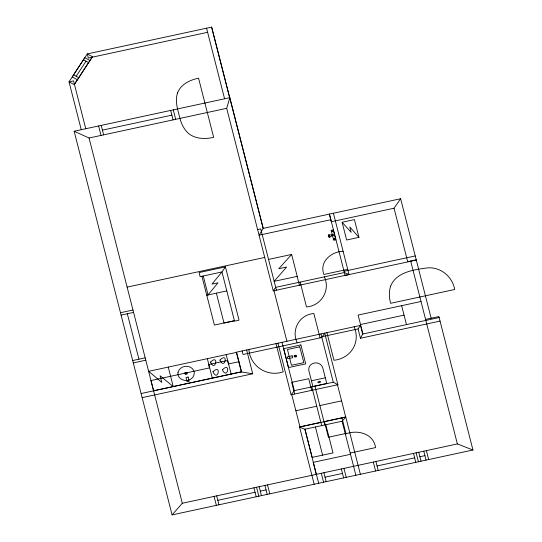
<?xml version="1.0" encoding="UTF-8"?>
<svg xmlns="http://www.w3.org/2000/svg" width="542" height="542" viewBox="0 0 542 542"><rect width="100%" height="100%" fill="white"/><g stroke="black" fill="none" stroke-linecap="round" stroke-linejoin="round"><path stroke-width="0.81" d="M333.405 213.243L349.048 274.53L273.256 290.878L226.692 108.325L229.828 97.662L74.146 131.239L172.092 514.9L472.963 450.002L438.891 316.528L425.585 319.394M440.057 321.088L360.464 338.255L362.686 334.048L360.477 325.41L236.305 352.198L241.339 371.914L252.728 373.784L246.644 349.963M76.185 76.266L86.036 61.178M74.423 84.328L92.126 57.201M242.132 350.938L243.04 354.495L321.853 337.497L324.705 333.127L337.876 384.705L291.108 394.793L277.938 343.215M225.438 266.888L199.077 272.572L200.12 276.677L221.969 271.962L234.523 321.128L239.036 320.159L225.438 266.888L221.969 271.962L211.976 284.11L217.992 282.809L207.986 294.956M273.256 290.878L275.654 287.362L344.36 272.545L349.048 274.53M320.945 333.933L321.67 336.778L358.079 328.919L360.477 325.41M329.367 214.11L331.318 221.746L394.041 208.216L400.64 198.738L431.134 318.195M291.108 394.793L294.34 390.633L333.276 382.239L337.876 384.705M172.092 514.9L182.308 503.261L457.373 443.932L472.963 450.002M314.177 484.25L299.577 427.049L304.895 429.237L342.07 421.222L345.776 417.089L360.376 474.291M291.63 254.483L278.778 268.737L286.63 267.043L274.117 281.345L297.219 276.366L291.623 254.449L268.527 259.428M148.623 371.317L236.603 352.361L241.569 371.812L153.589 390.782L150.967 380.525L209.517 367.896L208.656 364.542L227.572 360.464L228.467 363.96L238.981 361.69M330.803 219.727L259.083 235.194L263.202 228.385L211.631 27.1L87.262 53.922L69.037 81.862L81.253 129.707M207.613 32.296L88.305 58.028L87.262 53.922L92.445 56.714L74.227 84.654L69.037 81.862L73.549 80.887L85.765 128.732M102.418 130.141L171.875 115.155M74.146 131.239L89.057 138.007L226.692 108.325M257.613 229.591L260.736 228.914L276.434 290.187M400.64 198.738L263.202 228.385L229.828 97.662M342.104 222.254L354.414 219.598L358.946 237.349L346.636 240.004L342.104 222.254L351.175 232.349L349.793 226.935L358.946 237.349M331.419 231.326L333.533 230.872M334.434 234.401L331.447 235.045L329.021 234.659L328.499 234.903L328.269 236.075L328.54 236.82L329.678 237.247L331.663 235.899L334.651 235.255M333.432 239.212L335.559 238.792M127.126 287.118L264.726 257.443M343.113 251.271C331.257 251.623 319.014 261.759 323.899 274.462L347.72 269.32M120.48 312.72L132.973 310.031M226.807 290.898L206.746 295.221L201.915 276.291M121.083 315.092L133.576 312.395M344.041 271.291L415.24 255.939M416.236 259.835L407.686 261.684L394.041 208.216M416.297 260.072L345.098 275.431L329.434 214.097M234.429 320.742L214.395 325.065L206.773 295.214M234.408 320.776L223.995 323.025L216.366 293.147M132.682 360.538L145.181 357.842M133.291 362.903L145.784 360.206M421.012 301.494L358.12 315.058L362.957 333.994M360.538 324.522L404.054 315.139M362.686 334.048L439.156 317.558M141.11 393.533L241.569 371.812M142.16 397.638L252.728 373.784M311.447 380.796L325.322 377.801L326.772 383.472L312.89 386.466L309.367 372.666C305.451 361.86 321.724 358.851 323.215 369.678L325.322 377.801M295.871 410.741L316.691 406.249M319.875 405.558L341.589 400.877M320.803 422.333L299.977 426.825L291.759 394.651M323.981 421.649L345.701 416.961L337.483 384.786M299.577 427.049L345.776 417.089M345.356 434.095C357.158 429.332 373.499 433.295 375.572 447.584L350.2 453.058M350.511 454.304L313.168 462.36L316.216 474.297M217.83 500.32L255.079 492.285M260.289 491.16L266.047 489.914M325.037 477.19L342.483 473.43M377.056 465.971L414.664 457.861M419.867 456.737L424.928 455.646M89.992 60.474L84.809 57.682L72.228 76.971L77.411 79.755M83.441 59.783L88.624 62.567M73.597 74.877L78.78 77.662M148.657 371.311L161.773 382.381L160.086 375.762L173.237 386.548L168.264 367.083M410.68 261.034L457.373 443.932M401.636 305.674L406.473 324.604M426.385 450.619L428.668 459.555M423.783 451.181L426.066 460.117M418.729 452.272L421.012 461.208M416.127 452.827L418.41 461.77M413.526 453.39L415.802 462.333M358.079 328.919L360.464 338.255M332.321 234.862L331.162 230.316L333.276 229.862L335.823 239.828L333.703 240.282L332.537 235.709M331.663 235.004L331.88 235.851M354.163 326.772C360.864 342.456 350.742 358.54 333.96 360.267L326.907 332.652M375.918 461.506L378.194 470.442M373.309 462.062L375.592 471.005M324.38 276.854C330.62 290.377 321.284 305.81 306.494 306.941L300.153 282.077M321.853 337.497L333.276 382.239M341.948 417.916L345.911 433.451L328.411 437.225L324.441 421.69M342.07 421.222L355.864 475.259M320.071 337.876L313.859 313.527C299.394 314.59 290.993 329.895 297.192 342.815M297.151 276.379L299.408 285.234M343.94 468.396L346.223 477.339M341.338 468.959L343.621 477.902M325.81 424.732L333.005 452.909L312.178 457.401L304.983 429.223M314.929 386.195L324.821 424.942M311.806 386.866L321.697 425.612M311.684 390.355L308.71 378.702L291.677 382.374L294.652 394.027M315.397 426.974L322.592 455.158M211.631 27.1L229.652 97.695M323.899 472.726L326.182 481.662M321.298 473.288L323.581 482.224M274.008 290.715L286.921 341.277M206.563 28.191L224.584 98.786M304.895 429.237L318.689 483.281M282.009 342.341L294.34 390.633M276.007 343.635L283.209 371.846C267.274 377.395 250.16 366.324 248.88 349.482M173.264 109.857L175.683 119.321M267.511 484.887L269.794 493.83M170.662 110.426L173.081 119.89M264.909 485.449L267.192 494.385M226.183 354.624L231.163 374.109M259.144 486.689L261.427 495.632M203.25 276L208.087 294.936M256.542 487.251L258.825 496.194M253.941 487.814L256.224 496.757M207.335 358.689L212.308 378.174M216.685 495.849L218.968 504.792M214.083 496.411L216.366 505.354M101.212 125.405L103.624 134.87M98.603 125.961L101.022 135.425M89.057 138.007L182.308 503.261M127.329 313.743L138.935 359.19M210.486 362.103C215.465 372.93 219.388 353.303 210.486 362.103M212.959 371.812C217.945 382.638 221.861 363.011 212.959 371.812M219.917 360.064C224.903 370.897 228.819 351.263 219.917 360.064M222.396 369.773C227.383 380.606 231.298 360.979 222.396 369.773M178.006 372.279C176.672 378.946 185.845 382.733 190.784 379.075A8.015 7.29 -1.5 0 0 194.205 372.334L193.86 370.985A8.015 7.29 -1.5 0 0 187.532 366.351C183.447 365.681 179.104 368.235 178.006 372.279M332.409 231.536C333.12 231.942 332.314 230.506 332.409 231.536M334.489 238.88L334.177 238.555L334.489 238.88M328.818 235.106C328.906 239.903 330.966 234.977 328.818 235.106M177.525 92.96C174.585 101.937 178.216 111.157 180.337 119.863C181.807 124.633 184.138 129.165 187.681 132.722C194.659 139.125 204.896 139.308 213.663 137.37L198.555 78.177C189.998 79.972 180.764 84.22 177.525 92.96M390.565 286.217C388.858 291.772 389.142 297.734 390.592 303.317L454.691 289.489C452.36 275.946 439.399 265.844 425.592 268.134C412.706 269.957 396.053 272.477 390.565 286.217M294.272 355.525L294.069 356.189L294.672 357.09L296.393 356.717L296.596 356.053L295.993 355.159L294.272 355.525M294.726 355.782L294.956 356.677L295.939 356.467L295.708 355.572L294.726 355.782M184.998 372.828L184.788 373.458L185.378 374.312L187.098 373.939L187.315 373.309L186.719 372.456L184.998 372.828M185.452 373.065L185.669 373.912L186.651 373.702L186.434 372.855L185.452 373.065M300.891 344.936L283.676 348.648L288.507 367.578L305.729 363.865L300.891 344.936M299.773 346.839L287.443 349.502L291.474 365.274L303.805 362.618L299.773 346.839M188.088 377.063L186.008 377.51L187.078 381.717L189.165 381.263L188.088 377.063M292.138 355.809L287.28 356.86L287.768 358.75L292.626 357.706L292.138 355.809M320.092 381.419L317.883 381.893L318.127 382.848L320.336 382.374L320.092 381.419"/></g></svg>
